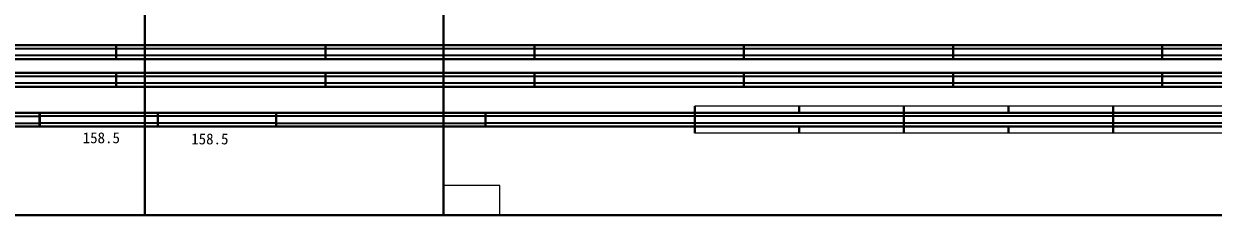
# Model space of a CAD drawing. Units: millimetres, scale not verified. Extents: x -3771 to 6012, y -4101 to 3321.
# Drawn here: x 450 to 2042, y -2630 to -2374 of the extents above; entities that cross this region are included whole.
import ezdxf
from ezdxf.enums import TextEntityAlignment as Align

# ---------------------------------------------------------------- set-up
doc = ezdxf.new("R2010")
doc.units = ezdxf.units.MM
doc.header["$LTSCALE"] = 8
for name, color, linetype, lineweight in [('0-4', 7, 'Continuous', 40), ('0-7', 6, 'Continuous', 40), ('0-8', 7, 'Continuous', 40)]:
    doc.layers.add(name, color=color, linetype=linetype, lineweight=lineweight)
doc.layers.add('0-F', color=7, linetype='Continuous')
doc.styles.add('ＭＳ ゴシック', font='')
doc.styles.get('ＭＳ ゴシック').set_extended_font_data('MS Gothic')

msp = doc.modelspace()

# ---------------------------------------------------------------- linework, layer by layer
at = {"layer": '0-4'}
for p, q in [((372.794, -2493.067), (471.794, -2493.067)), ((471.051, -2511.567), (471.051, -2493.067)), ((629.551, -2493.067), (471.051, -2493.067)), ((471.794, -2493.067), (471.794, -2511.567)), ((629.551, -2511.567), (629.551, -2493.067)), ((788.051, -2493.067), (629.551, -2493.067)), ((629.551, -2511.567), (629.551, -2493.067)), ((788.051, -2511.567), (788.051, -2493.067)), ((788.051, -2511.567), (788.051, -2493.067)), ((1348.051, -2493.067), (1068.051, -2493.067)), ((1068.051, -2511.567), (1068.051, -2493.067)), ((1068.051, -2511.567), (1068.051, -2493.067)), ((1348.051, -2520.317), (1348.051, -2484.317)), ((1628.051, -2493.067), (1348.051, -2493.067)), ((1348.051, -2511.567), (1348.051, -2493.067)), ((1488.051, -2493.067), (1488.051, -2484.317)), ((1628.051, -2520.317), (1628.051, -2484.317)), ((1628.051, -2520.317), (1628.051, -2484.317)), ((1908.051, -2493.067), (1628.051, -2493.067)), ((1768.051, -2493.067), (1768.051, -2484.317)), ((1908.051, -2520.317), (1908.051, -2484.317)), ((1908.051, -2520.317), (1908.051, -2484.317)), ((2188.051, -2493.067), (1908.051, -2493.067)), ((372.794, -2511.567), (471.794, -2511.567)), ((629.551, -2511.567), (471.051, -2511.567)), ((788.051, -2511.567), (629.551, -2511.567)), ((1348.051, -2511.567), (1068.051, -2511.567)), ((1628.051, -2511.567), (1348.051, -2511.567)), ((1488.051, -2520.317), (1488.051, -2511.567)), ((1908.051, -2511.567), (1628.051, -2511.567)), ((1768.051, -2520.317), (1768.051, -2511.567)), ((2188.051, -2511.567), (1908.051, -2511.567))]:
    msp.add_line(p, q, dxfattribs=at)
at = {"layer": '0-4', "color": 2, "lineweight": 35}
for p, q in [((372.794, -2497.817), (471.794, -2497.817)), ((629.551, -2497.817), (471.051, -2497.817)), ((788.051, -2497.817), (629.551, -2497.817)), ((1068.051, -2497.817), (788.051, -2497.817)), ((1348.051, -2497.817), (1068.051, -2497.817)), ((1628.051, -2497.817), (1348.051, -2497.817)), ((1908.051, -2497.817), (1628.051, -2497.817)), ((2188.051, -2497.817), (1908.051, -2497.817)), ((372.794, -2506.817), (471.794, -2506.817)), ((629.551, -2506.817), (471.051, -2506.817)), ((788.051, -2506.817), (629.551, -2506.817)), ((788.051, -2506.817), (1068.051, -2506.817)), ((1348.051, -2506.817), (1068.051, -2506.817)), ((1628.051, -2506.817), (1348.051, -2506.817)), ((1908.051, -2506.817), (1628.051, -2506.817)), ((2188.051, -2506.817), (1908.051, -2506.817))]:
    msp.add_line(p, q, dxfattribs=at)
at = {"layer": '0-4', "color": 3, "lineweight": 25}
for p, q in [((1628.051, -2484.317), (1348.051, -2484.317)), ((1908.051, -2484.317), (1628.051, -2484.317)), ((2188.051, -2484.317), (1908.051, -2484.317)), ((1628.051, -2520.317), (1348.051, -2520.317)), ((1908.051, -2520.317), (1628.051, -2520.317)), ((2188.051, -2520.317), (1908.051, -2520.317))]:
    msp.add_line(p, q, dxfattribs=at)
at = {"layer": '0-4'}
msp.add_lwpolyline([(1068.051, -2511.567), (1068.051, -2493.067), (788.051, -2493.067), (788.051, -2511.567)], close=True, dxfattribs=at)
at = {"layer": '0-7'}
for p, q in [((611.995, -2630.326), (611.995, -2030.326)), ((211.995, -2630.326), (2811.995, -2630.326))]:
    msp.add_line(p, q, dxfattribs=at)
msp.add_lwpolyline([(1011.995, -2630.326), (1011.995, -1830.326), (2811.995, -1830.326)], dxfattribs=at)
at = {"layer": '0-7', "color": 4, "lineweight": 18}
msp.add_lwpolyline([(1086.995, -2630.326), (1086.995, -2590.326), (1011.995, -2590.326)], dxfattribs=at)
at = {"layer": '0-8'}
for p, q in [((573.723, -2402.717), (293.723, -2402.717)), ((853.723, -2402.717), (573.723, -2402.717)), ((573.723, -2421.217), (573.723, -2402.717)), ((573.723, -2421.217), (573.723, -2402.717)), ((1133.723, -2402.717), (853.723, -2402.717)), ((853.723, -2421.217), (853.723, -2402.717)), ((853.723, -2421.217), (853.723, -2402.717)), ((1413.723, -2402.717), (1133.723, -2402.717)), ((1133.723, -2421.217), (1133.723, -2402.717)), ((1133.723, -2421.217), (1133.723, -2402.717)), ((1693.723, -2402.717), (1413.723, -2402.717)), ((1413.723, -2421.217), (1413.723, -2402.717)), ((1413.723, -2421.217), (1413.723, -2402.717)), ((1973.723, -2402.717), (1693.723, -2402.717)), ((1693.723, -2421.217), (1693.723, -2402.717)), ((1693.723, -2421.217), (1693.723, -2402.717)), ((2253.723, -2402.717), (1973.723, -2402.717)), ((1973.723, -2421.217), (1973.723, -2402.717)), ((1973.723, -2421.217), (1973.723, -2402.717)), ((573.723, -2421.217), (293.723, -2421.217)), ((853.723, -2421.217), (573.723, -2421.217)), ((1133.723, -2421.217), (853.723, -2421.217)), ((1413.723, -2421.217), (1133.723, -2421.217)), ((1693.723, -2421.217), (1413.723, -2421.217)), ((1973.723, -2421.217), (1693.723, -2421.217)), ((2253.723, -2421.217), (1973.723, -2421.217)), ((573.723, -2439.717), (293.723, -2439.717)), ((853.723, -2439.717), (573.723, -2439.717)), ((573.723, -2458.217), (573.723, -2439.717)), ((573.723, -2458.217), (573.723, -2439.717)), ((1133.723, -2439.717), (853.723, -2439.717)), ((853.723, -2458.217), (853.723, -2439.717)), ((853.723, -2458.217), (853.723, -2439.717)), ((1413.723, -2439.717), (1133.723, -2439.717)), ((1133.723, -2458.217), (1133.723, -2439.717)), ((1133.723, -2458.217), (1133.723, -2439.717)), ((1693.723, -2439.717), (1413.723, -2439.717)), ((1413.723, -2458.217), (1413.723, -2439.717)), ((1413.723, -2458.217), (1413.723, -2439.717)), ((1973.723, -2439.717), (1693.723, -2439.717)), ((1693.723, -2458.217), (1693.723, -2439.717)), ((1693.723, -2458.217), (1693.723, -2439.717)), ((2253.723, -2439.717), (1973.723, -2439.717)), ((1973.723, -2458.217), (1973.723, -2439.717)), ((1973.723, -2458.217), (1973.723, -2439.717)), ((573.723, -2458.217), (293.723, -2458.217)), ((853.723, -2458.217), (573.723, -2458.217)), ((1133.723, -2458.217), (853.723, -2458.217)), ((1413.723, -2458.217), (1133.723, -2458.217)), ((1693.723, -2458.217), (1413.723, -2458.217)), ((1973.723, -2458.217), (1693.723, -2458.217)), ((2253.723, -2458.217), (1973.723, -2458.217))]:
    msp.add_line(p, q, dxfattribs=at)
at = {"layer": '0-8', "color": 2, "lineweight": 35}
for p, q in [((573.723, -2407.467), (293.723, -2407.467)), ((573.723, -2416.467), (293.723, -2416.467)), ((853.723, -2407.467), (573.723, -2407.467)), ((853.723, -2416.467), (573.723, -2416.467)), ((1133.723, -2407.467), (853.723, -2407.467)), ((1133.723, -2416.467), (853.723, -2416.467)), ((1413.723, -2407.467), (1133.723, -2407.467)), ((1413.723, -2416.467), (1133.723, -2416.467)), ((1693.723, -2407.467), (1413.723, -2407.467)), ((1693.723, -2416.467), (1413.723, -2416.467)), ((1973.723, -2407.467), (1693.723, -2407.467)), ((1973.723, -2416.467), (1693.723, -2416.467)), ((2253.723, -2407.467), (1973.723, -2407.467)), ((2253.723, -2416.467), (1973.723, -2416.467)), ((573.723, -2444.467), (293.723, -2444.467)), ((853.723, -2444.467), (573.723, -2444.467)), ((1133.723, -2444.467), (853.723, -2444.467)), ((1413.723, -2444.467), (1133.723, -2444.467)), ((1693.723, -2444.467), (1413.723, -2444.467)), ((1973.723, -2444.467), (1693.723, -2444.467)), ((2253.723, -2444.467), (1973.723, -2444.467)), ((573.723, -2453.467), (293.723, -2453.467)), ((853.723, -2453.467), (573.723, -2453.467)), ((1133.723, -2453.467), (853.723, -2453.467)), ((1413.723, -2453.467), (1133.723, -2453.467)), ((1693.723, -2453.467), (1413.723, -2453.467)), ((1973.723, -2453.467), (1693.723, -2453.467)), ((2253.723, -2453.467), (1973.723, -2453.467))]:
    msp.add_line(p, q, dxfattribs=at)

# ---------------------------------------------------------------- texts
at = {"layer": '0-F', "style": 'ＭＳ ゴシック'}
for p in [(528.919, -2538.332), (674.181, -2539.845)]:
    msp.add_text('158.5', height=14.66, dxfattribs=at).set_placement(p, align=Align.BOTTOM_LEFT)

doc.saveas('drawing.dxf')
